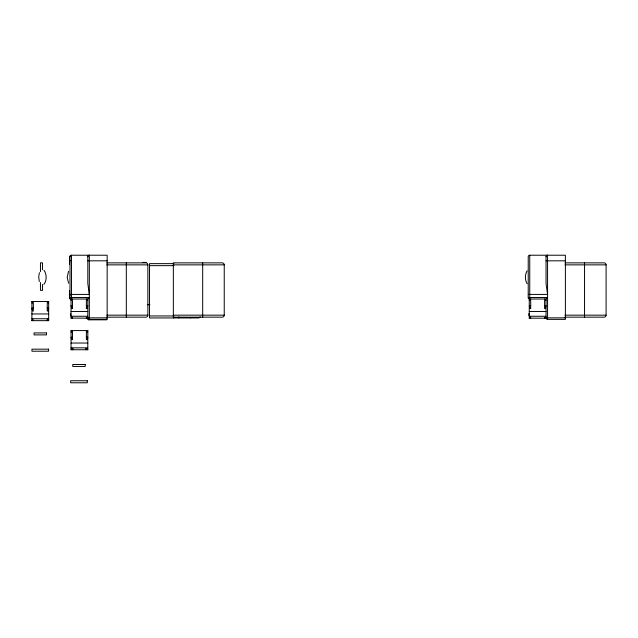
<?xml version="1.0" encoding="UTF-8"?>
<svg xmlns="http://www.w3.org/2000/svg" width="638" height="638" viewBox="0 0 638 638"><rect width="100%" height="100%" fill="white"/><g stroke="black" fill="none" stroke-linecap="round" stroke-linejoin="round"><path stroke-width="0.96" d="M70.02 294.413L89.336 294.413L87.813 283.583L87.813 256.675L88.291 255.639L89.336 255.224L89.336 319.359L107.16 319.375L107.16 255.224L71.52 255.224A1.531 1.531 0 0 0 69.989 256.755L69.989 297.483A1.531 1.531 0 0 0 71.52 299.015L71.52 255.224M528.248 294.413L547.571 294.413L546.04 283.583L546.04 256.675L546.527 255.639L547.571 255.224L547.571 319.359L565.388 319.375L565.388 255.224L529.747 255.224A1.531 1.531 0 0 0 528.224 256.755L528.224 297.483A1.531 1.531 0 0 0 529.747 299.015L529.747 255.224M47.954 311.049L48.671 308.138L47.236 308.138M87.095 308.569L87.813 305.658L86.369 305.658M87.183 339.767L87.813 337.231L86.369 337.231M545.323 308.569L546.04 305.658L544.605 305.658M39.42 272.665L38.695 276.876L39.317 281.541M68.561 271.302L67.205 277.259L68.561 283.216M527.084 270.847C524.835 274.659 524.835 279.851 527.084 283.663M32.259 320.18L31.9 320.659L48.671 320.659L48.671 301.495L31.9 301.495L31.9 320.659L32.618 319.941M71.129 318.059L87.813 318.179L87.813 299.015L71.041 299.015L71.041 318.179L71.847 317.373M71.4 349.265L71.041 349.744L87.813 349.744L87.813 330.58L71.041 330.58L71.041 349.744L72.118 348.667M529.899 317.341L529.269 318.179L546.04 318.179L546.04 299.015L529.269 299.015L529.269 318.179L530.074 317.373M48.041 302.117L48.671 301.495M87.27 299.549L89.336 297.483L70.02 297.483M86.912 331.473L87.813 330.58M545.506 299.549L547.571 297.483L528.248 297.483M43.823 284.381C47.204 280.672 46.582 273.399 43.982 270.281M48.129 318.92L48.671 318.745L31.9 318.745L32.705 319.016M87.717 347.862L71.041 347.83L71.934 348.133M70.02 260.822L70.491 260.822M87.837 260.822L107.16 260.822M546.072 260.822L565.388 260.822M142.521 262.409L146.134 262.409M106.753 262.864L145.855 262.864A1.994 1.994 0 0 1 147.872 264.858L147.872 315.164A1.994 1.994 0 0 1 145.871 317.166L106.753 317.166M564.989 262.864L604.082 262.864A1.994 1.994 0 0 1 606.1 264.858L606.1 315.164A1.994 1.994 0 0 1 604.106 317.166L564.989 317.166M173.943 263.646L149.491 263.646L149.491 317.947L198.37 317.947A1.994 1.994 0 0 0 200.196 316.807M106.753 264.858L147.872 264.858M173.345 264.858L224.241 264.858L224.241 315.164A1.994 1.994 0 0 1 222.247 317.166L173.345 317.166L173.345 262.864L222.223 262.864A1.994 1.994 0 0 1 224.241 264.858M564.989 264.858L606.1 264.858M149.491 265.647L173.943 265.647M69.574 294.86L70.491 294.86M69.55 290.617L69.55 297.93L70.491 297.93M71.041 300.45L72.477 300.45L72.477 308.569M87.813 300.45L86.369 300.45L86.369 308.569M529.269 300.45L530.704 300.45L530.704 308.569M546.04 300.45L544.605 300.45L544.605 308.569M31.9 302.93L33.335 302.93L33.335 311.049M48.671 302.93L47.236 302.93L47.236 311.049M147.354 304.717L149.89 304.717M72.477 305.658L71.041 305.658L71.759 308.569M530.704 305.658L529.269 305.658L529.987 308.569M33.335 308.138L31.9 308.138L32.618 311.049M71.041 311.472L87.813 311.472M529.269 311.472L546.04 311.472M31.9 313.952L48.671 313.952M106.753 315.164L147.872 315.164M173.345 315.164L224.241 315.164M564.989 315.164L606.1 315.164M149.491 315.954L173.943 315.954M87.813 316.265L71.041 316.265L71.759 316.504M546.04 316.265L529.269 316.265L529.987 316.504M107.16 317.852L87.837 317.852A1.531 1.531 0 0 0 89.336 319.375M565.388 317.852L546.072 317.852A1.531 1.531 0 0 0 547.571 319.375M87.398 318.29L88.379 318.29M87.366 318.29A1.531 1.531 0 0 0 88.897 319.821L106.713 319.821L106.713 319.319M71.041 332.015L72.477 332.015L72.477 339.767M87.813 332.015L86.369 332.015L86.369 339.767M72.477 337.231L71.041 337.231L71.671 339.767M71.041 343.037L87.813 343.037M529.269 299.015L529.899 299.637M545.865 318.003L545.506 317.461M71.041 299.015L71.576 299.549M87.629 318.003L87.27 317.461M71.041 330.58L71.934 331.473M87.358 349.297L87.813 349.744L86.999 348.667M31.9 301.495L32.53 302.117M48.129 320.116L48.671 320.659L48.129 319.941M47.683 319.343L48.041 319.821M584.544 262.88L584.544 317.142M544.605 299.015L544.605 299.549M544.605 317.373L544.605 318.179M530.704 299.015L530.704 299.549M530.704 317.373L530.704 318.179M528.894 313.529L528.894 315.571M202.685 262.88L202.685 317.142M190.722 317.453L190.722 317.947M178.831 316.807L178.831 317.931M173.416 317.453L173.416 317.947M126.316 262.88L126.316 317.142M88.897 318.633L88.897 319.805M86.369 299.015L86.369 299.549M86.369 317.373L86.369 318.179M86.369 330.58L86.369 331.473M86.369 348.667L86.369 349.744M85.891 348.308L85.891 349.744M72.955 348.308L72.955 349.744M72.477 299.015L72.477 299.549M72.477 317.373L72.477 318.179M72.477 330.58L72.477 331.473M72.477 348.667L72.477 349.744M71.073 256.324L71.073 255.671A1.531 1.531 0 0 0 69.55 257.194L69.55 264.244M71.073 298.265L71.073 299.437A1.531 1.531 0 0 1 69.55 297.93M70.658 313.529L70.658 315.571M47.236 301.495L47.236 302.117M47.236 319.311L47.236 320.659M42.499 269.738L42.499 262.864L40.457 262.864L40.457 271.7M42.499 284.468L42.499 290.354L40.457 290.354L40.457 282.498M33.335 301.495L33.335 302.117M33.335 319.941L33.335 320.659M546.04 256.755A1.531 1.531 0 0 1 547.571 255.224M87.813 256.755A1.531 1.531 0 0 1 89.336 255.224M46.502 332.916L34.069 332.916L34.069 334.878L46.502 334.878L46.502 332.916M48.608 349.169L31.964 349.169L31.964 351.211L48.608 351.211L48.608 349.169M85.197 364.489L72.772 364.489L72.772 366.443L85.197 366.443L85.197 364.489M87.302 380.742L70.658 380.742L70.658 382.776L87.302 382.776L87.302 380.742"/></g></svg>
